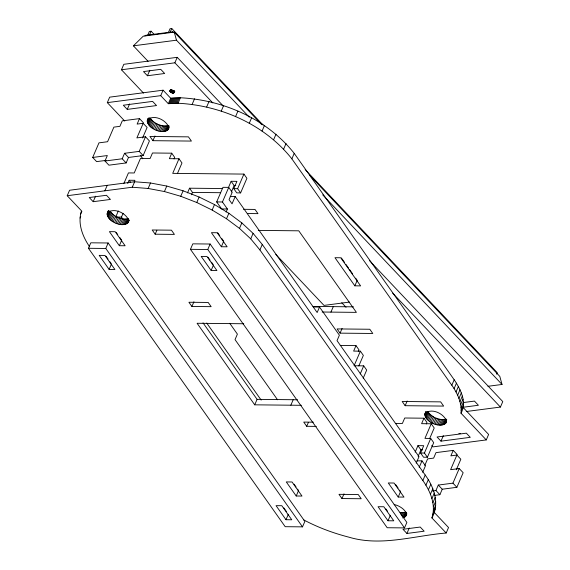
<?xml version="1.0" encoding="UTF-8"?>
<svg xmlns="http://www.w3.org/2000/svg" width="570" height="570" viewBox="0 0 570 570"><rect width="100%" height="100%" fill="white"/><g stroke="black" fill="none" stroke-linecap="round" stroke-linejoin="round"><path stroke-width="0.85" d="M434.255 512.437L448.54 527.535L446.182 533.014L431.896 517.909C439.919 503.98 434.034 487.051 425.213 475.052L262.264 244.459L253.101 233.379L241.844 222.927L228.862 213.266L214.505 204.58L199.137 197.028L183.105 190.8L166.775 186.062L150.494 182.991L134.627 181.759L69.583 190.245L67.224 195.724L81.503 210.822C77.349 223.269 82.579 236.586 89.668 246.867M431.896 517.909C436.235 504.899 430.35 491.133 422.855 480.531L259.906 249.931L250.743 238.859L239.486 228.399L226.504 218.745L212.147 210.052L196.778 202.507L180.747 196.28L164.416 191.541L148.136 188.47L132.268 187.231L67.224 195.724M461.002 413.2C462.049 403.076 457.511 393.336 451.832 385.234L291.868 158.852C264.851 124.638 221.11 105.379 178.054 103.248L168.321 103.704L160.719 95.66L107.317 102.636L109.668 97.157L163.077 90.188L170.679 98.225L180.412 97.769C223.469 99.9 267.209 119.166 294.227 153.373L454.19 379.755C460.532 389.175 467.201 402.149 461.002 413.2L486.267 439.919L488.625 434.447L463.36 407.728M169.96 90.958C170.822 89.355 173.537 90.63 174.221 91.955C173.993 94.698 167.829 91.663 170.63 89.39M107.231 213.194C113.316 207.003 126.027 212.824 128.678 220.369C126.212 230.715 102.301 220.348 108.243 210.85M147.316 120.106C153.401 113.907 166.112 119.736 168.77 127.274C166.39 137.413 143.562 127.694 147.993 118.539M424.956 413.699C431.041 407.5 443.752 413.328 446.403 420.867C444.023 431.005 421.202 421.287 425.633 412.131M143.49 93.074L121.46 69.775L123.818 64.303L177.227 57.328L223.127 105.863M92.689 157.455L98.973 142.856L107.588 141.731L113.879 127.124L119.907 126.341L122.265 120.861L139.493 118.617L143.433 122.778L136.878 137.904L145.493 136.786L149.425 140.947L143.141 155.546L128.499 157.463L124.559 153.294L122.201 158.774L104.973 161.018L107.331 155.546L92.689 157.455L96.622 161.616L106.098 160.384M144.972 35.96L145.208 35.411L172.774 31.813L173.601 32.69M147.787 35.076L149.361 31.421L151.086 31.2L154.142 34.435M149.511 34.848L151.086 31.2M80.541 214.356L81.895 211.228M80.056 218.068L80.726 216.507M127.245 109.39L156.536 105.564L152.596 101.403L123.312 105.222L127.245 109.39L129.604 103.911M93.188 201.687L110.416 199.443L106.476 195.275L89.248 197.526L93.188 201.687L95.546 196.215M147.43 75.746L164.659 73.494L160.719 69.333L143.49 71.578L147.43 75.746L149.789 70.267M168.464 32.376L170.038 28.728L171.755 28.5L262.934 124.915M170.188 32.148L171.755 28.5M172.532 32.362L172.774 31.813M104.866 190.808L107.224 185.335M139.493 118.617L137.135 124.089L143.163 123.305L147.103 127.466L142.564 138.011M88.457 248.285L90.815 242.806L108.136 242.984L304.865 521.393L302.506 526.865L285.185 526.694L88.457 248.285L105.778 248.463L302.506 526.865M104.973 161.018L108.913 165.186L126.141 162.935L128.499 157.463M107.067 213.957L108.414 210.829M147.16 120.861L148.164 118.517M107.089 214.79L108.777 210.879M147.181 121.702L148.863 117.79M107.31 215.674L109.326 210.978M147.395 122.586L149.418 117.89M107.701 216.579L110.06 211.099C113.907 216.842 121.724 220.262 128.514 218.631L126.155 224.103M147.794 123.49L150.152 118.011C154 123.754 161.816 127.167 168.606 125.535L166.248 131.014M108.272 217.491L110.63 212.012M148.364 124.403L150.722 118.923M160.719 95.66L163.077 90.188M121.46 69.775L174.869 62.807L177.227 57.328M123.904 183.455L128.442 172.91L134.221 172.974L140.505 158.367L150.131 158.467L152.489 152.988L171.734 153.188L174.712 157.405L174.042 158.973M108.998 218.395L111.357 212.923M149.084 125.307L151.442 119.828M109.867 219.293L112.226 213.814M124.559 153.294L139.201 151.385L145.493 136.786M149.96 126.198L152.318 120.726M110.872 220.155L113.23 214.676M150.965 127.067L153.323 121.588M127.751 183.497L129.148 180.255L134.926 180.312L134.221 181.937M112.005 220.982L114.363 215.51M152.097 127.894L154.456 122.415M113.245 221.759L115.603 216.279M153.337 128.67L155.696 123.191M115.703 217.042L118.325 210.957M169.974 91.122L170.651 89.561M170.031 91.3L170.701 89.739M170.124 91.485L170.793 89.925M170.245 91.67L170.922 90.11M170.401 91.855L171.413 89.504M170.587 92.034L171.599 89.682M114.591 222.471L116.95 216.999M154.684 129.383L157.042 123.904M170.793 92.198L171.805 89.853M171.029 92.361L172.04 90.017M171.278 92.511L172.29 90.167M171.549 92.646L172.56 90.302M171.834 92.767L172.845 90.416M115.995 223.098L118.353 217.626M156.087 130.01L158.446 124.531M172.119 92.867L173.13 90.516M172.404 92.939L173.415 90.594M105.778 248.463L108.136 242.984M172.682 92.996L173.693 90.644M132.268 187.231L134.627 181.759M168.321 103.704L170.679 98.225M172.945 93.024L173.957 90.68M173.195 93.031L174.206 90.687M152.917 140.683L149.939 136.465L188.428 136.857L191.413 141.075L152.917 140.683L154.94 135.988M173.43 93.017L174.107 91.449M117.406 223.625L119.764 218.146M157.498 130.53L159.857 125.058M173.643 92.974L174.32 91.407M173.836 92.91L174.669 91.257M169.354 103.605L171.713 98.133M174.121 92.711L174.798 91.15M122.97 219.208L121.474 217.099L123.113 213.301M170.401 103.519L172.76 98.047M118.816 224.038L121.175 218.559M158.909 130.943L161.267 125.471M171.456 103.448L173.814 97.969M120.199 224.338L122.557 218.866M160.291 131.25L162.65 125.771M172.518 103.377L174.876 97.905M173.594 103.327L175.952 97.848M121.545 224.53L123.904 219.051M161.631 131.435L163.989 125.963M174.691 103.284L177.049 97.812M122.828 224.601L125.186 219.122M162.92 131.513L165.279 126.034M175.795 103.255L178.154 97.784M124.039 224.559L126.398 219.08M164.124 131.463L166.483 125.991M176.914 103.241L179.272 97.769M125.151 224.395L127.509 218.916M165.243 131.299L167.601 125.828M178.054 103.248L180.412 97.769M127.01 223.704L128.699 219.792M167.103 130.608L169.126 125.913M127.694 223.198L129.041 220.07M167.787 130.102L169.133 126.975M128.207 222.599L129.219 220.255M168.3 129.511L168.969 127.944M109.134 269.432L99.194 255.374L104.965 255.431L114.905 269.496L109.134 269.432L111.492 263.96M119.351 245.706L109.412 231.648L115.19 231.705L125.122 245.763L119.351 245.706L121.709 240.227L119.721 237.419M148.136 188.47L150.494 182.991M192.176 104.267L194.534 98.795M171.734 153.188L169.376 158.66L179.001 158.759L181.98 162.977L177.434 173.522M164.416 191.541L166.775 186.062M179.001 158.759L172.71 173.365L243.917 174.092L246.903 178.31L240.611 192.909L236.764 192.874L233.778 188.656L236.928 181.353L231.149 181.296L228.356 187.779M206.668 106.946L209.026 101.467M155.168 234.206L152.19 229.988L171.435 230.18L174.413 234.398L155.168 234.206L156.857 230.294M180.747 196.28L183.105 190.8M221.231 111.122L223.59 105.642M187.494 192.895L189.518 188.2L222.756 188.542M191.484 194.769L192.496 192.418L189.518 188.2M196.778 202.507L199.137 197.028M235.531 116.636L237.889 111.164M190.458 249.325L192.817 243.846L210.138 244.024L406.866 522.433L404.508 527.905L387.187 527.735L190.458 249.325L207.779 249.503L404.508 527.905M249.247 123.341L251.605 117.862M212.147 210.052L214.505 204.58M226.098 212.054L227.409 209.012L221.637 208.955L216.671 201.922L222.956 187.323L228.734 187.38L232.211 192.304L229.062 199.607L232.047 203.825L235.189 196.522L230.244 196.472M227.409 209.012L222.442 201.987L228.734 187.38M231.335 192.005L234.135 185.514L231.149 181.296M207.779 249.503L210.138 244.024M262.058 131.072L264.416 125.592M240.611 192.909L237.633 188.691L243.917 174.092M226.504 218.745L228.862 213.266M191.905 306.475L188.927 302.257L208.171 302.449L211.149 306.667L191.905 306.475L193.928 301.779M211.135 270.472L201.196 256.415L206.974 256.471L216.906 270.536L211.135 270.472L213.493 265M221.352 246.746L211.42 232.688L217.191 232.745L227.131 246.803L221.352 246.746L223.711 241.267L221.723 238.46M273.65 139.671L276.008 134.192M239.486 228.399L241.844 222.927M283.689 148.984L286.047 143.505M250.743 238.859L253.101 233.379M291.868 158.852L294.227 153.373M259.906 249.931L262.264 244.459M301.38 405.306L254.719 404.828L257.077 399.356L203.02 322.855M313.749 306.988L319.521 307.052L317.162 312.524L235.189 196.522M290.842 405.199L293.201 399.72M330.935 312.111L333.293 306.632M354.839 285.827L334.968 257.704L340.746 257.768L360.618 285.891L354.839 285.827L357.198 280.355L355.673 278.189M340.069 333.144L337.091 328.926L369.809 329.253L372.787 333.471L340.069 333.144L342.093 328.448M316.336 426.396L306.717 426.303L308.399 422.391M340.247 345.456L355.993 345.612L353.635 351.091L360.375 351.163L363.354 355.381L358.815 365.926M358.302 351.398L358.979 349.83L355.993 345.612M285.99 519.719L276.058 505.661L281.829 505.718L291.762 519.776L285.99 519.719L288.349 514.247M296.208 495.993L286.275 481.928L292.047 481.992L301.986 496.05L296.208 495.993L298.566 490.514L297.576 489.11M360.375 351.163L354.084 365.762L363.71 365.862L366.688 370.08L363.197 378.188M360.212 373.97L363.71 365.862M341.964 498.551L338.986 494.332L358.231 494.532L361.209 498.75L341.964 498.551L343.988 493.855M405.149 405.697L402.171 401.48L440.66 401.871L443.645 406.089L405.149 405.697L407.172 401.002M425.298 413.022L425.975 411.455M424.793 414.454L425.804 412.11M424.821 415.295L426.168 412.16M395.366 423.41L402.363 423.482L404.721 418.002L423.966 418.202L421.608 423.674L431.233 423.774L434.212 427.992L429.666 438.537M425.035 416.178L427.058 411.483M425.434 417.083L427.792 411.604C431.632 417.34 439.456 420.76 446.239 419.128L443.88 424.607M425.997 417.988L428.355 412.516M426.723 418.9L429.082 413.421M427.593 419.791L429.951 414.319M426.274 423.98L426.944 422.42L423.966 418.202M415.152 452.131L417.945 445.64L423.724 445.697L420.575 453L423.56 457.218L427.407 457.254L433.699 442.655L430.713 438.437L424.942 438.38L431.233 423.774M428.597 420.66L430.956 415.181M429.73 421.486L432.089 416.007M387.992 520.759L378.06 506.702L383.831 506.759L393.77 520.816L387.992 520.759L390.35 515.287M398.216 497.033L388.277 482.968L394.048 483.032L403.988 497.09L398.216 497.033L400.575 491.554L399.577 490.15M430.977 422.263L433.335 416.784M432.317 422.976L434.675 417.497M418.131 456.349L420.931 449.858L417.945 445.64M416.207 463.139L419.007 456.648L337.034 340.646L339.392 335.174L319.521 307.052M433.72 423.603L436.078 418.124M451.832 385.234L454.19 379.755M435.131 424.123L437.489 418.651M436.542 424.536L438.9 419.064M427.407 457.254L424.429 453.036L430.713 438.437M419.192 467.357L421.985 460.866L417.033 460.817M437.924 424.842L440.282 419.363M454.091 388.633L456.449 383.154M400.867 514.211L401.536 512.644L406.146 512.223L403.788 517.695C410.949 512.658 399.456 505.276 394.141 504.593M439.271 425.028L441.629 419.556M401.472 515.85L402.819 512.715M440.553 425.106L442.911 419.627M402.349 516.584L404.03 512.672M441.764 425.056L444.123 419.584M456.029 391.968L458.387 386.489M424.821 465.384L427.614 458.893L433.642 458.102L436 452.63L453.228 450.378L457.168 454.547M402.791 517.988L405.142 512.508M442.876 424.892L445.234 419.42M422.669 472.281L425.462 465.79L421.985 460.866M404.65 517.289L406.666 512.601M444.735 424.201L446.759 419.506M405.334 516.791L406.681 513.655M445.426 423.695L446.431 421.351M457.646 395.238L460.004 389.766M405.847 516.192L406.852 513.848M445.932 423.104L446.609 421.536M422.855 480.531L425.213 475.052M458.95 398.444L461.308 392.965M440.988 441.151L470.271 437.332L466.331 433.164L437.048 436.991L440.988 441.151L443.346 435.68M459.947 401.565L462.306 396.093M425.918 485.198L428.277 479.719M460.653 404.615L463.011 399.135M461.059 407.571L463.417 402.092M406.923 533.456L424.151 531.212L420.211 527.043L402.983 529.295L406.923 533.456L409.281 527.984M461.173 410.436L463.531 404.957M428.441 489.765L430.799 484.286M430.435 494.219L432.794 488.739M431.918 498.543L434.276 493.071M432.488 490.991L435.936 490.535L438.294 485.063L452.936 483.153L456.876 487.314L463.161 472.715L459.228 468.547L450.614 469.673L456.898 455.067L460.838 459.235L456.299 469.78M453.228 450.378L450.87 455.857L456.898 455.067M432.886 502.733L435.245 497.261M433.357 506.78L435.715 501.301M434.703 495.38L439.876 494.703L442.234 489.224L456.876 487.314M433.35 510.663L435.708 505.191M432.858 514.375L435.216 508.903M496.677 374.219L497.311 372.759L305.164 169.568M452.936 483.153L459.228 468.547M466.274 411.519L500.417 407.066L502.776 401.594L369.374 260.519M148.093 61.353L133.401 45.821L143.248 36.181L174.256 32.134L261.765 124.673M133.401 45.821L176.472 40.199L249.297 117.206M349.474 302.079L324.002 305.406L275.802 254.434M487.963 386.296L502.028 384.458L499.805 376.392L309.496 175.147M463.253 402.562L474.454 401.095L478.394 405.263L462.89 407.286M458.85 433.656L460.567 433.428M486.267 439.919L432.865 446.894L431.69 445.655M446.182 533.014C413.913 535.707 381.116 546.787 348.99 537.197C333.236 533.142 317.925 527.457 303.561 519.812M234.135 185.514L235.781 185.528M233.778 188.656L237.633 188.691M192.496 192.418L220.49 192.703M216.671 201.922L222.442 201.987M243.504 209.311L254.997 209.425L257.975 213.643L247.366 213.536M116.529 217.049L121.474 217.099M258.303 230.401L298.773 230.814L356.4 312.367L322.128 312.018M313.03 306.425L353.493 306.838M243.725 323.753L197.092 323.276L254.719 404.828M257.077 399.356L297.59 399.77M313.358 422.178L303.732 422.085L306.717 426.303M420.931 449.858L422.577 449.873M420.575 453L424.429 453.036M400.197 512.451L401.536 512.644M322.727 194.862L502.028 384.458M174.869 62.807L212.81 102.928M392.716 293.172L500.417 407.066M341.758 302.734L346.04 307.266M107.317 102.636L124.759 121.082M139.201 151.385L143.141 155.546M438.294 485.063L442.234 489.224M122.201 158.774L126.141 162.935M435.936 490.535L439.876 494.703M341.402 257.996L344.465 262.328M345.99 264.487L348.541 268.092M349.56 269.539L352.616 273.864M217.747 232.831L219.735 235.645M395.601 484.521L398.088 488.041M142.771 158.774L140.391 155.282M208.029 257.262L210.017 260.077M211.506 262.186L212.995 264.295M385.883 508.96L387.372 511.069M129.148 180.255L130.637 182.364M229.746 323.311L237.391 334.127L235.032 339.606L277.554 399.784M206.739 323.069L261.181 400.111M116.244 232.496L117.734 234.605M294.099 484.186L296.087 487.001M106.027 256.222L108.015 259.036M109.996 261.851L110.993 263.255M283.881 507.913L286.361 511.433M174.256 32.134L176.472 40.199"/></g></svg>
